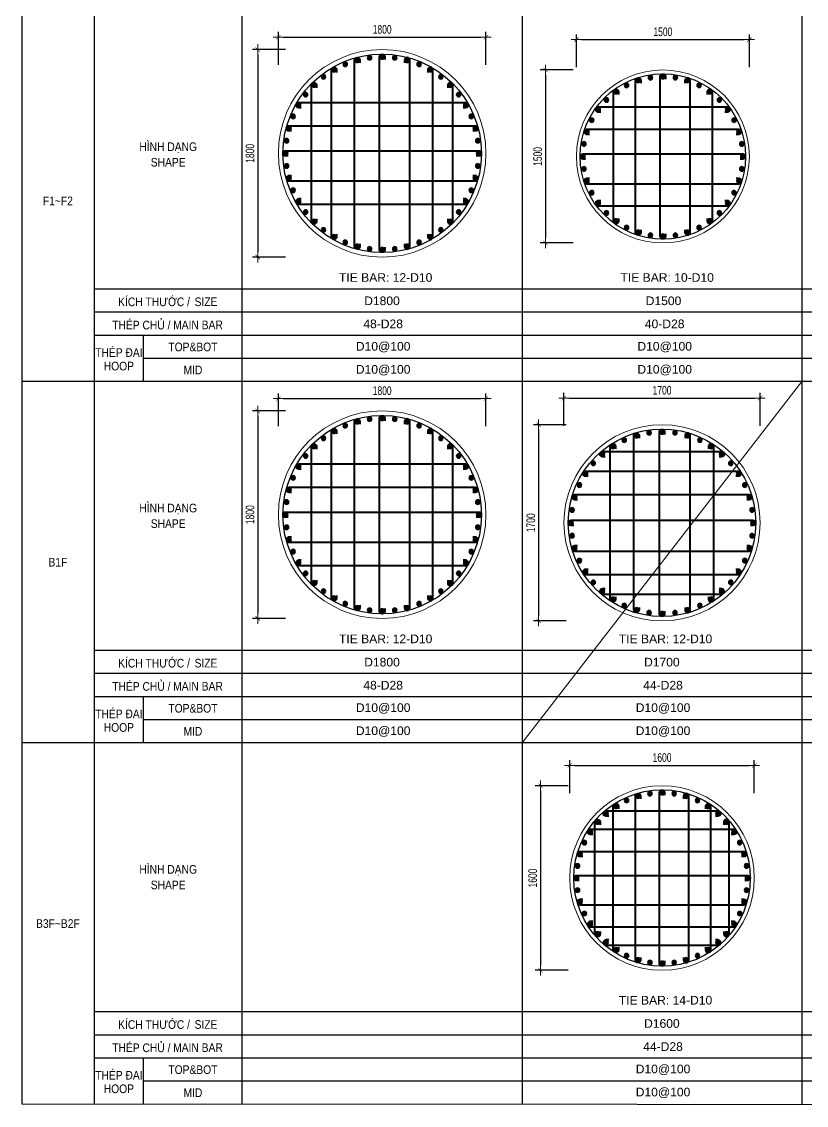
# Model space of a CAD drawing. Header units: millimetres. Extents: x 49323 to 406889, y -6102 to 181761.
# Drawn here: x 330466 to 337268, y 67981 to 77375 of the extents above; entities that cross this region are included whole.
import ezdxf
from ezdxf.enums import TextEntityAlignment as Align

# ---------------------------------------------------------------- set-up
doc = ezdxf.new("R2010")
doc.units = ezdxf.units.MM
doc.linetypes.add('CENTER2', pattern=[1.125, 0.75, -0.125, 0.125, -0.125])
doc.layers.get('Defpoints').update_dxf_attribs({"color": 151, "lineweight": 9})
for name, color, linetype in [('2', 2, 'Continuous'), ('A-ANNO-LEAD', 4, 'Continuous'), ('CEN', 1, 'CENTER2'), ('STL', 3, 'Continuous'), ('TIT1', 3, 'Continuous')]:
    doc.layers.add(name, color=color, linetype=linetype)
for name, color, linetype, lineweight in [('NDC_S_CONTINUOUS', 3, 'Continuous', 20), ('NDC_S_DIM', 1, 'Continuous', 15), ('NDC_S_STIRRUP', 4, 'Continuous', 40), ('NDC_S_VN TEXT', 7, 'Continuous', 20)]:
    doc.layers.add(name, color=color, linetype=linetype, lineweight=lineweight)
doc.styles.add('NDC_ARIAL', font='arial.ttf', dxfattribs={"width": 0.85})
doc.styles.add('NDC_DIM', font='', dxfattribs={"width": 0.75})
doc.styles.get('NDC_DIM').set_extended_font_data('Dotum')
doc.dimstyles.new('NDC_dim_30', dxfattribs={"dimscale": 30, "dimtxt": 2.5, "dimasz": 1.5, "dimexe": 1.5, "dimexo": 2.5, "dimgap": 1, "dimtad": 1, "dimdec": 0, "dimzin": 0, "dimdsep": 46, "dimtxsty": 'NDC_DIM', "dimblk": 'DIMMARK', "dimcen": 0.09, "dimdle": 1.2, "dimclrd": 1, "dimclre": 1, "dimclrt": 3, "dimadec": 0, "dimazin": 0, "dimtfac": 1, "dimtdec": 0, "dimtix": 1, "dimtofl": 0, "dimtmove": 0, "dimatfit": 3, "dimfxl": 8, "dimfxlon": 1, "dimtolj": 1, "dimtzin": 0, "dimarcsym": 0})

# ---------------------------------------------------------------- blocks, each defined once
blk = doc.blocks.new('8')
at = {"layer": '2'}
blk.add_hatch(color=256, dxfattribs=at).paths.add_polyline_path([(20, 0, 0.386127), (1.9, 19.9), (-1.9, 19.9, 0.386127), (-20, 0, 1)])
blk.add_circle((0, 0), 20, dxfattribs=at)
blk = doc.blocks.new('5')
at = {"layer": 'CEN', "rotation": 180}
blk.add_blockref('8', (0, 0), dxfattribs=at)
blk = doc.blocks.new('*U1762')
at = {"layer": 'STL', "xscale": -1}
blk.add_blockref('5', (0, 0), dxfattribs=at)
blk = doc.blocks.new('*U1763')
at = {"layer": 'NDC_S_DIM', "color": 0, "linetype": 'ByBlock', "lineweight": -2, "transparency": 16777216}
for p, rotation in [((295923.5, 68655.5), 14.99999999999997), ((296030.7, 68676.8), 7.500000000000014), ((296248.9, 68676.8), 352.5000000000001), ((296356.1, 68655.5), 345), ((295722, 68572), 29.99999999999999), ((295820, 68620.4), 22.5), ((296459.6, 68620.4), 337.4999999999999), ((296557.6, 68572), 330.0000000000001), ((295631.1, 68511.3), 37.50000000000001), ((296648.5, 68511.3), 322.4999999999999), ((295548.9, 68439.2), 45.00000000000001), ((296730.7, 68439.2), 315), ((295476.8, 68357), 52.49999999999999), ((296802.7, 68357), 307.5), ((295416.1, 68266.2), 59.99999999999999), ((296863.5, 68266.2), 299.9999999999999), ((295367.8, 68168.1), 67.5), ((296911.8, 68168.1), 292.5000000000001), ((295332.6, 68064.6), 74.99999999999999), ((296946.9, 68064.6), 285), ((295311.3, 67957.4), 82.50000000000001), ((296968.3, 67957.4), 277.5), ((295304.2, 67848.4), 90), ((296975.4, 67848.4), 270), ((295311.3, 67739.3), 97.5), ((296968.3, 67739.3), 262.5), ((295332.6, 67632.1), 105), ((296946.9, 67632.1), 255), ((295367.8, 67528.6), 112.5), ((296911.8, 67528.6), 247.5), ((295416.1, 67430.5), 120), ((296863.5, 67430.5), 240), ((295476.8, 67339.7), 127.5), ((296802.7, 67339.7), 232.5), ((295548.9, 67257.5), 135), ((296730.7, 67257.5), 225), ((295631.1, 67185.4), 142.5), ((296648.5, 67185.4), 217.5), ((295722, 67124.7), 150), ((295820, 67076.3), 157.5), ((296459.6, 67076.3), 202.4999999999999), ((296557.6, 67124.7), 210), ((295923.5, 67041.2), 165.0000000000001), ((296030.7, 67019.9), 172.5000000000001), ((296139.8, 67012.7), 180), ((296248.9, 67019.9), 187.4999999999999), ((296356.1, 67041.2), 194.9999999999999)]:
    blk.add_blockref('*U1762', p, dxfattribs=dict(at, rotation=rotation))
blk.add_blockref('*U1762', (296139.8, 68684), dxfattribs=at)
blk = doc.blocks.new('DIMMARK')
at = {"layer": 'NDC_S_DIM', "color": 1}
blk.add_line((-1.5, 0), (1, 0), dxfattribs=at)
at = {"layer": 'NDC_S_DIM', "color": 2, "const_width": 0.1}
blk.add_lwpolyline([(-0.42, -0.42), (0.42, 0.42)], dxfattribs=at)
blk = doc.blocks.new('*D1909')
at = {"layer": 'Defpoints', "color": 0, "ltscale": 40, "transparency": 16777216}
for p in [(334491.3, 74108.2), (332691.3, 73101.3), (334491.3, 73101.3)]:
    blk.add_point(p, dxfattribs=at)
at = {"layer": 'NDC_S_DIM', "color": 1, "lineweight": -2, "ltscale": 40, "transparency": 16777216}
for p, q in [((332691.3, 73868.2), (332691.3, 74153.2)), ((334491.3, 73868.2), (334491.3, 74153.2)), ((332736.3, 74108.2), (334446.3, 74108.2))]:
    blk.add_line(p, q, dxfattribs=at)
at = {"layer": 'NDC_S_DIM', "color": 1, "lineweight": -2, "ltscale": 40, "transparency": 16777216, "xscale": 45, "yscale": 45, "zscale": 45, "rotation": 180}
blk.add_blockref('DIMMARK', (332691.3, 74108.2), dxfattribs=at)
at = {"layer": 'NDC_S_DIM', "color": 1, "lineweight": -2, "ltscale": 40, "transparency": 16777216, "xscale": 45, "yscale": 45, "zscale": 45}
blk.add_blockref('DIMMARK', (334491.3, 74108.2), dxfattribs=at)
at = {"layer": 'NDC_S_DIM', "color": 3, "ltscale": 40, "transparency": 16777216, "insert": (333591.3, 74175.7), "char_height": 75, "attachment_point": 5, "style": 'NDC_DIM'}
blk.add_mtext('\\A1;1800', dxfattribs=at)
blk = doc.blocks.new('*D1910')
at = {"layer": 'Defpoints', "color": 0, "ltscale": 40, "transparency": 16777216}
for p in [(333591.3, 74001.3), (332513.3, 72201.3), (333591.3, 72201.3)]:
    blk.add_point(p, dxfattribs=at)
at = {"layer": 'NDC_S_DIM', "color": 1, "lineweight": -2, "ltscale": 40, "transparency": 16777216}
for p, q in [((332753.3, 74001.3), (332468.3, 74001.3)), ((332513.3, 73956.3), (332513.3, 72246.3)), ((332753.3, 72201.3), (332468.3, 72201.3))]:
    blk.add_line(p, q, dxfattribs=at)
at = {"layer": 'NDC_S_DIM', "color": 1, "lineweight": -2, "ltscale": 40, "transparency": 16777216, "xscale": 45, "yscale": 45, "zscale": 45}
for p, rotation in [((332513.3, 74001.3), 90), ((332513.3, 72201.3), 270)]:
    blk.add_blockref('DIMMARK', p, dxfattribs=dict(at, rotation=rotation))
at = {"layer": 'NDC_S_DIM', "color": 3, "ltscale": 40, "transparency": 16777216, "insert": (332445.7, 73101.3), "char_height": 75, "attachment_point": 5, "rotation": 90, "style": 'NDC_DIM'}
blk.add_mtext('\\A1;1800', dxfattribs=at)
blk = doc.blocks.new('*U1753')
at = {"layer": 'STL', "xscale": -1}
blk.add_blockref('5', (0, 0), dxfattribs=at)
blk = doc.blocks.new('*U1754')
at = {"layer": 'NDC_S_DIM', "color": 0, "linetype": 'ByBlock', "lineweight": -2, "transparency": 16777216}
for p, rotation in [((295923.5, 68655.5), 14.99999999999997), ((296030.7, 68676.8), 7.500000000000014), ((296248.9, 68676.8), 352.5000000000001), ((296356.1, 68655.5), 345), ((295722, 68572), 29.99999999999999), ((295820, 68620.4), 22.5), ((296459.6, 68620.4), 337.4999999999999), ((296557.6, 68572), 330.0000000000001), ((295631.1, 68511.3), 37.50000000000001), ((296648.5, 68511.3), 322.4999999999999), ((295548.9, 68439.2), 45.00000000000001), ((296730.7, 68439.2), 315), ((295476.8, 68357), 52.49999999999999), ((296802.7, 68357), 307.5), ((295416.1, 68266.2), 59.99999999999999), ((296863.5, 68266.2), 299.9999999999999), ((295367.8, 68168.1), 67.5), ((296911.8, 68168.1), 292.5000000000001), ((295332.6, 68064.6), 74.99999999999999), ((296946.9, 68064.6), 285), ((295311.3, 67957.4), 82.50000000000001), ((296968.3, 67957.4), 277.5), ((295304.2, 67848.4), 90), ((296975.4, 67848.4), 270), ((295311.3, 67739.3), 97.5), ((296968.3, 67739.3), 262.5), ((295332.6, 67632.1), 105), ((296946.9, 67632.1), 255), ((295367.8, 67528.6), 112.5), ((296911.8, 67528.6), 247.5), ((295416.1, 67430.5), 120), ((296863.5, 67430.5), 240), ((295476.8, 67339.7), 127.5), ((296802.7, 67339.7), 232.5), ((295548.9, 67257.5), 135), ((296730.7, 67257.5), 225), ((295631.1, 67185.4), 142.5), ((296648.5, 67185.4), 217.5), ((295722, 67124.7), 150), ((295820, 67076.3), 157.5), ((296459.6, 67076.3), 202.4999999999999), ((296557.6, 67124.7), 210), ((295923.5, 67041.2), 165.0000000000001), ((296030.7, 67019.9), 172.5000000000001), ((296139.8, 67012.7), 180), ((296248.9, 67019.9), 187.4999999999999), ((296356.1, 67041.2), 194.9999999999999)]:
    blk.add_blockref('*U1753', p, dxfattribs=dict(at, rotation=rotation))
blk.add_blockref('*U1753', (296139.8, 68684), dxfattribs=at)
blk = doc.blocks.new('*D1871')
at = {"layer": 'Defpoints', "color": 0, "ltscale": 40, "transparency": 16777216}
for p in [(334491.3, 77240.9), (332691.3, 76234), (334491.3, 76234)]:
    blk.add_point(p, dxfattribs=at)
at = {"layer": 'NDC_S_DIM', "color": 1, "lineweight": -2, "ltscale": 40, "transparency": 16777216}
for p, q in [((332691.3, 77000.9), (332691.3, 77285.9)), ((332736.3, 77240.9), (334446.3, 77240.9)), ((334491.3, 77000.9), (334491.3, 77285.9))]:
    blk.add_line(p, q, dxfattribs=at)
at = {"layer": 'NDC_S_DIM', "color": 1, "lineweight": -2, "ltscale": 40, "transparency": 16777216, "xscale": 45, "yscale": 45, "zscale": 45, "rotation": 180}
blk.add_blockref('DIMMARK', (332691.3, 77240.9), dxfattribs=at)
at = {"layer": 'NDC_S_DIM', "color": 1, "lineweight": -2, "ltscale": 40, "transparency": 16777216, "xscale": 45, "yscale": 45, "zscale": 45}
blk.add_blockref('DIMMARK', (334491.3, 77240.9), dxfattribs=at)
at = {"layer": 'NDC_S_DIM', "color": 3, "ltscale": 40, "transparency": 16777216, "insert": (333591.3, 77308.4), "char_height": 75, "attachment_point": 5, "style": 'NDC_DIM'}
blk.add_mtext('\\A1;1800', dxfattribs=at)
blk = doc.blocks.new('*D1872')
at = {"layer": 'Defpoints', "color": 0, "ltscale": 40, "transparency": 16777216}
for p in [(333591.3, 77134), (332513.3, 75334), (333591.3, 75334)]:
    blk.add_point(p, dxfattribs=at)
at = {"layer": 'NDC_S_DIM', "color": 1, "lineweight": -2, "ltscale": 40, "transparency": 16777216}
for p, q in [((332753.3, 77134), (332468.3, 77134)), ((332513.3, 77089), (332513.3, 75379)), ((332753.3, 75334), (332468.3, 75334))]:
    blk.add_line(p, q, dxfattribs=at)
at = {"layer": 'NDC_S_DIM', "color": 1, "lineweight": -2, "ltscale": 40, "transparency": 16777216, "xscale": 45, "yscale": 45, "zscale": 45}
for p, rotation in [((332513.3, 77134), 90), ((332513.3, 75334), 270)]:
    blk.add_blockref('DIMMARK', p, dxfattribs=dict(at, rotation=rotation))
at = {"layer": 'NDC_S_DIM', "color": 3, "ltscale": 40, "transparency": 16777216, "insert": (332445.7, 76234), "char_height": 75, "attachment_point": 5, "rotation": 90, "style": 'NDC_DIM'}
blk.add_mtext('\\A1;1800', dxfattribs=at)
blk = doc.blocks.new('*U1757')
at = {"layer": 'STL', "xscale": -1}
blk.add_blockref('5', (0, 0), dxfattribs=at)
blk = doc.blocks.new('*U1758')
at = {"layer": 'NDC_S_DIM', "color": 0, "linetype": 'ByBlock', "lineweight": -2, "transparency": 16777216}
for p, rotation in [((295812.5, 68565), 24.54545454545454), ((295917.8, 68604.3), 16.36363636363635), ((296027.7, 68628.1), 8.181818181818157), ((296251.9, 68628.1), 351.8181818181818), ((296361.7, 68604.3), 343.6363636363637), ((296467.1, 68565), 335.4545454545455), ((295713.9, 68511.1), 32.72727272727273), ((296565.7, 68511.1), 327.2727272727273), ((295623.9, 68443.7), 40.90909090909091), ((296655.7, 68443.7), 319.0909090909091), ((295477, 68274.3), 57.27272727272729), ((295544.4, 68364.3), 49.09090909090909), ((296735.2, 68364.3), 310.9090909090909), ((296802.5, 68274.3), 302.7272727272727), ((295423.2, 68175.6), 65.45454545454547), ((296856.4, 68175.6), 294.5454545454546), ((295383.9, 68070.3), 73.63636363636364), ((296895.7, 68070.3), 286.3636363636364), ((295360, 67960.5), 81.81818181818183), ((296919.6, 67960.5), 278.1818181818182), ((295352, 67848.4), 90), ((296927.6, 67848.4), 270), ((295360, 67736.2), 98.18181818181817), ((296919.6, 67736.2), 261.8181818181818), ((295383.9, 67626.4), 106.3636363636363), ((296895.7, 67626.4), 253.6363636363637), ((295423.2, 67521.1), 114.5454545454546), ((296856.4, 67521.1), 245.4545454545455), ((295477, 67422.4), 122.7272727272727), ((295544.4, 67332.4), 130.9090909090909), ((296735.2, 67332.4), 229.0909090909092), ((296802.5, 67422.4), 237.2727272727273), ((295623.9, 67253), 139.0909090909091), ((296655.7, 67253), 220.9090909090909), ((295713.9, 67185.6), 147.2727272727273), ((296565.7, 67185.6), 212.7272727272727), ((295812.5, 67131.7), 155.4545454545455), ((295917.8, 67092.5), 163.6363636363637), ((296027.7, 67068.6), 171.8181818181818), ((296139.8, 67060.5), 180), ((296251.9, 67068.6), 188.1818181818181), ((296361.7, 67092.5), 196.3636363636363), ((296467.1, 67131.7), 204.5454545454546)]:
    blk.add_blockref('*U1757', p, dxfattribs=dict(at, rotation=rotation))
blk.add_blockref('*U1757', (296139.8, 68636.2), dxfattribs=at)
blk = doc.blocks.new('*D1877')
at = {"layer": 'Defpoints', "color": 0, "ltscale": 40, "transparency": 16777216}
for p in [(336867.4, 74111.8), (335167.4, 73030.9), (336867.4, 73030.9)]:
    blk.add_point(p, dxfattribs=at)
at = {"layer": 'NDC_S_DIM', "color": 1, "lineweight": -2, "ltscale": 40, "transparency": 16777216}
for p, q in [((335167.4, 73871.8), (335167.4, 74156.8)), ((336867.4, 73871.8), (336867.4, 74156.8)), ((335212.4, 74111.8), (336822.4, 74111.8))]:
    blk.add_line(p, q, dxfattribs=at)
at = {"layer": 'NDC_S_DIM', "color": 1, "lineweight": -2, "ltscale": 40, "transparency": 16777216, "xscale": 45, "yscale": 45, "zscale": 45, "rotation": 180}
blk.add_blockref('DIMMARK', (335167.4, 74111.8), dxfattribs=at)
at = {"layer": 'NDC_S_DIM', "color": 1, "lineweight": -2, "ltscale": 40, "transparency": 16777216, "xscale": 45, "yscale": 45, "zscale": 45}
blk.add_blockref('DIMMARK', (336867.4, 74111.8), dxfattribs=at)
at = {"layer": 'NDC_S_DIM', "color": 3, "ltscale": 40, "transparency": 16777216, "insert": (336017.4, 74179.4), "char_height": 75, "attachment_point": 5, "style": 'NDC_DIM'}
blk.add_mtext('\\A1;1700', dxfattribs=at)
blk = doc.blocks.new('*D1878')
at = {"layer": 'Defpoints', "color": 0, "ltscale": 40, "transparency": 16777216}
for p in [(336017.4, 73880.9), (334947.6, 72180.9), (336017.4, 72180.9)]:
    blk.add_point(p, dxfattribs=at)
at = {"layer": 'NDC_S_DIM', "color": 1, "lineweight": -2, "ltscale": 40, "transparency": 16777216}
for p, q in [((335187.6, 73880.9), (334902.6, 73880.9)), ((334947.6, 73835.9), (334947.6, 72225.9)), ((335187.6, 72180.9), (334902.6, 72180.9))]:
    blk.add_line(p, q, dxfattribs=at)
at = {"layer": 'NDC_S_DIM', "color": 1, "lineweight": -2, "ltscale": 40, "transparency": 16777216, "xscale": 45, "yscale": 45, "zscale": 45}
for p, rotation in [((334947.6, 73880.9), 90), ((334947.6, 72180.9), 270)]:
    blk.add_blockref('DIMMARK', p, dxfattribs=dict(at, rotation=rotation))
at = {"layer": 'NDC_S_DIM', "color": 3, "ltscale": 40, "transparency": 16777216, "insert": (334880.1, 73030.9), "char_height": 75, "attachment_point": 5, "rotation": 90, "style": 'NDC_DIM'}
blk.add_mtext('\\A1;1700', dxfattribs=at)
blk = doc.blocks.new('*U1744')
at = {"layer": 'STL', "xscale": -1}
blk.add_blockref('5', (0, 0), dxfattribs=at)
blk = doc.blocks.new('*U1759')
at = {"layer": 'NDC_S_DIM', "color": 0, "linetype": 'ByBlock', "lineweight": -2, "transparency": 16777216}
for p, rotation in [((295825.5, 68465.1), 27.00000000000001), ((295925.9, 68506.7), 18.00000000000001), ((296031.5, 68532), 8.999999999999943), ((296248.1, 68532), 351.0000000000001), ((296353.7, 68506.7), 342.0000000000001), ((296454, 68465.1), 333), ((295732.9, 68408.3), 36), ((296546.6, 68408.3), 324), ((295650.3, 68337.8), 45.00000000000001), ((296629.2, 68337.8), 315), ((295579.8, 68255.2), 54), ((296699.8, 68255.2), 306), ((295523, 68162.6), 63), ((296756.5, 68162.6), 297), ((295481.5, 68062.3), 72), ((296798.1, 68062.3), 288), ((295456.1, 67956.6), 81), ((296823.5, 67956.6), 279), ((295447.6, 67848.4), 90), ((296832, 67848.4), 270), ((295456.1, 67740.1), 99.00000000000001), ((296823.5, 67740.1), 261), ((295481.5, 67634.5), 108), ((296798.1, 67634.5), 252), ((295523, 67534.1), 117), ((296756.5, 67534.1), 243), ((295579.8, 67441.5), 126), ((296699.8, 67441.5), 234), ((295650.3, 67358.9), 135), ((296629.2, 67358.9), 225.0000000000001), ((295732.9, 67288.4), 144), ((296546.6, 67288.4), 216), ((295825.5, 67231.6), 153), ((295925.9, 67190), 162.0000000000001), ((296031.5, 67164.7), 171), ((296139.8, 67156.2), 180), ((296248.1, 67164.7), 189), ((296353.7, 67190), 197.9999999999999), ((296454, 67231.6), 207)]:
    blk.add_blockref('*U1744', p, dxfattribs=dict(at, rotation=rotation))
blk.add_blockref('*U1744', (296139.8, 68540.5), dxfattribs=at)
blk = doc.blocks.new('*D1901')
at = {"layer": 'Defpoints', "color": 0, "ltscale": 40, "transparency": 16777216}
for p in [(336774.6, 77219.7), (335274.6, 76207), (336774.6, 76207)]:
    blk.add_point(p, dxfattribs=at)
at = {"layer": 'NDC_S_DIM', "color": 1, "lineweight": -2, "ltscale": 40, "transparency": 16777216}
for p, q in [((335274.6, 76979.7), (335274.6, 77264.7)), ((336774.6, 76979.7), (336774.6, 77264.7)), ((335319.6, 77219.7), (336729.6, 77219.7))]:
    blk.add_line(p, q, dxfattribs=at)
at = {"layer": 'NDC_S_DIM', "color": 1, "lineweight": -2, "ltscale": 40, "transparency": 16777216, "xscale": 45, "yscale": 45, "zscale": 45, "rotation": 180}
blk.add_blockref('DIMMARK', (335274.6, 77219.7), dxfattribs=at)
at = {"layer": 'NDC_S_DIM', "color": 1, "lineweight": -2, "ltscale": 40, "transparency": 16777216, "xscale": 45, "yscale": 45, "zscale": 45}
blk.add_blockref('DIMMARK', (336774.6, 77219.7), dxfattribs=at)
at = {"layer": 'NDC_S_DIM', "color": 3, "ltscale": 40, "transparency": 16777216, "insert": (336024.6, 77287.3), "char_height": 75, "attachment_point": 5, "style": 'NDC_DIM'}
blk.add_mtext('\\A1;1500', dxfattribs=at)
blk = doc.blocks.new('*D1902')
at = {"layer": 'Defpoints', "color": 0, "ltscale": 40, "transparency": 16777216}
for p in [(336024.6, 76957), (335007.2, 75457), (336024.6, 75457)]:
    blk.add_point(p, dxfattribs=at)
at = {"layer": 'NDC_S_DIM', "color": 1, "lineweight": -2, "ltscale": 40, "transparency": 16777216}
for p, q in [((335247.2, 76957), (334962.2, 76957)), ((335007.2, 76912), (335007.2, 75502)), ((335247.2, 75457), (334962.2, 75457))]:
    blk.add_line(p, q, dxfattribs=at)
at = {"layer": 'NDC_S_DIM', "color": 1, "lineweight": -2, "ltscale": 40, "transparency": 16777216, "xscale": 45, "yscale": 45, "zscale": 45}
for p, rotation in [((335007.2, 76957), 90), ((335007.2, 75457), 270)]:
    blk.add_blockref('DIMMARK', p, dxfattribs=dict(at, rotation=rotation))
at = {"layer": 'NDC_S_DIM', "color": 3, "ltscale": 40, "transparency": 16777216, "insert": (334939.7, 76207), "char_height": 75, "attachment_point": 5, "rotation": 90, "style": 'NDC_DIM'}
blk.add_mtext('\\A1;1500', dxfattribs=at)
blk = doc.blocks.new('*U2056')
at = {"layer": 'STL', "xscale": -1}
blk.add_blockref('5', (0, 0), dxfattribs=at)
blk = doc.blocks.new('*U2057')
at = {"layer": 'NDC_S_DIM', "color": 0, "linetype": 'ByBlock', "lineweight": -2, "transparency": 16777216}
for p, rotation in [((295931.3, 68558.4), 16.36363636363635), ((296034.5, 68580.8), 8.181818181818112), ((296245.1, 68580.8), 351.8181818181819), ((296348.3, 68558.4), 343.6363636363637), ((295739.7, 68470.9), 32.72727272727273), ((295832.4, 68521.5), 24.54545454545455), ((296447.2, 68521.5), 335.4545454545455), ((296539.9, 68470.9), 327.2727272727273), ((295655.2, 68407.6), 40.90909090909091), ((296624.4, 68407.6), 319.0909090909092), ((295580.5, 68332.9), 49.09090909090912), ((296699, 68332.9), 310.9090909090909), ((295517.3, 68248.4), 57.27272727272731), ((296762.3, 68248.4), 302.7272727272727), ((295466.7, 68155.8), 65.45454545454547), ((296812.9, 68155.8), 294.5454545454546), ((295429.8, 68056.8), 73.63636363636364), ((296849.8, 68056.8), 286.3636363636364), ((295407.3, 67953.7), 81.81818181818183), ((296872.3, 67953.7), 278.1818181818182), ((295399.8, 67848.4), 90), ((296879.8, 67848.4), 270), ((295407.3, 67743), 98.1818181818182), ((296872.3, 67743), 261.8181818181818), ((295429.8, 67639.9), 106.3636363636363), ((296849.8, 67639.9), 253.6363636363637), ((295466.7, 67540.9), 114.5454545454546), ((296812.9, 67540.9), 245.4545454545454), ((295517.3, 67448.3), 122.7272727272727), ((296762.3, 67448.3), 237.2727272727273), ((295580.5, 67363.8), 130.9090909090909), ((296699, 67363.8), 229.0909090909092), ((295655.2, 67289.1), 139.0909090909091), ((296624.4, 67289.1), 220.9090909090909), ((295739.7, 67225.8), 147.2727272727273), ((295832.4, 67175.2), 155.4545454545455), ((296447.2, 67175.2), 204.5454545454546), ((296539.9, 67225.8), 212.7272727272727), ((295931.3, 67138.3), 163.6363636363637), ((296034.5, 67115.9), 171.8181818181819), ((296139.8, 67108.4), 180), ((296245.1, 67115.9), 188.1818181818181), ((296348.3, 67138.3), 196.3636363636364)]:
    blk.add_blockref('*U2056', p, dxfattribs=dict(at, rotation=rotation))
blk.add_blockref('*U2056', (296139.8, 68588.4), dxfattribs=at)
blk = doc.blocks.new('*D2058')
at = {"layer": 'Defpoints', "color": 0, "ltscale": 40, "transparency": 16777216}
for p in [(336817.4, 70928), (335217.4, 69951.2), (336817.4, 69951.2)]:
    blk.add_point(p, dxfattribs=at)
at = {"layer": 'NDC_S_DIM', "color": 1, "lineweight": -2, "ltscale": 40, "transparency": 16777216}
for p, q in [((335217.4, 70688), (335217.4, 70973)), ((336817.4, 70688), (336817.4, 70973)), ((335262.4, 70928), (336772.4, 70928))]:
    blk.add_line(p, q, dxfattribs=at)
at = {"layer": 'NDC_S_DIM', "color": 1, "lineweight": -2, "ltscale": 40, "transparency": 16777216, "xscale": 45, "yscale": 45, "zscale": 45, "rotation": 180}
blk.add_blockref('DIMMARK', (335217.4, 70928), dxfattribs=at)
at = {"layer": 'NDC_S_DIM', "color": 1, "lineweight": -2, "ltscale": 40, "transparency": 16777216, "xscale": 45, "yscale": 45, "zscale": 45}
blk.add_blockref('DIMMARK', (336817.4, 70928), dxfattribs=at)
at = {"layer": 'NDC_S_DIM', "color": 3, "ltscale": 40, "transparency": 16777216, "insert": (336017.4, 70995.6), "char_height": 75, "attachment_point": 5, "style": 'NDC_DIM'}
blk.add_mtext('\\A1;1600', dxfattribs=at)
blk = doc.blocks.new('*D2059')
at = {"layer": 'Defpoints', "color": 0, "ltscale": 40, "transparency": 16777216}
for p in [(336017.4, 70751.2), (334963.9, 69151.2), (336017.4, 69151.2)]:
    blk.add_point(p, dxfattribs=at)
at = {"layer": 'NDC_S_DIM', "color": 1, "lineweight": -2, "ltscale": 40, "transparency": 16777216}
for p, q in [((335203.9, 70751.2), (334918.9, 70751.2)), ((334963.9, 70706.2), (334963.9, 69196.2)), ((335203.9, 69151.2), (334918.9, 69151.2))]:
    blk.add_line(p, q, dxfattribs=at)
at = {"layer": 'NDC_S_DIM', "color": 1, "lineweight": -2, "ltscale": 40, "transparency": 16777216, "xscale": 45, "yscale": 45, "zscale": 45}
for p, rotation in [((334963.9, 70751.2), 90), ((334963.9, 69151.2), 270)]:
    blk.add_blockref('DIMMARK', p, dxfattribs=dict(at, rotation=rotation))
at = {"layer": 'NDC_S_DIM', "color": 3, "ltscale": 40, "transparency": 16777216, "insert": (334896.3, 69951.2), "char_height": 75, "attachment_point": 5, "rotation": 90, "style": 'NDC_DIM'}
blk.add_mtext('\\A1;1600', dxfattribs=at)

msp = doc.modelspace()

# ---------------------------------------------------------------- linework, layer by layer
at = {"layer": 'A-ANNO-LEAD'}
msp.add_lwpolyline([(330466.4, 67994), (351801.4, 67980.8), (351801.4, 84600.8), (330466.4, 84614)], close=True, dxfattribs=at)
at = {"layer": 'Defpoints', "ltscale": 40}
msp.add_line((334804.3, 71123.2), (337230.4, 74255.9), dxfattribs=at)
at = {"layer": 'NDC_S_CONTINUOUS', "ltscale": 70}
for centre, radius in [((333591.3, 76234), 900), ((336024.6, 76207), 750), ((333591.3, 73101.3), 900), ((336017.4, 73030.9), 850), ((336017.4, 69951.2), 800)]:
    msp.add_circle(centre, radius, dxfattribs=at)
at = {"layer": 'NDC_S_STIRRUP'}
for points in [[(333397.5, 75449), (333397.5, 75426.8, -1), (333352.5, 75426.8), (333352.5, 77041.1, -1), (333397.5, 77041.1), (333397.5, 77019)], [(333613.8, 75420.5), (333613.8, 75398.3, -1), (333568.8, 75398.3), (333568.8, 77069.6, -1), (333613.8, 77069.6), (333613.8, 77047.5)], [(333785.1, 75449), (333785.1, 75426.8, 1), (333830.1, 75426.8), (333830.1, 77041.1, 1), (333785.1, 77041.1), (333785.1, 77019)], [(333196, 75532.4), (333196, 75510.3, -1), (333151, 75510.3), (333151, 76957.6, -1), (333196, 76957.6), (333196, 76935.5)], [(333986.6, 75532.4), (333986.6, 75510.3, 1), (334031.6, 75510.3), (334031.6, 76957.6, 1), (333986.6, 76957.6), (333986.6, 76935.5)], [(335833.2, 75570.8), (335833.2, 75548.7, -1), (335788.2, 75548.7), (335788.2, 76865.3, -1), (335833.2, 76865.3), (335833.2, 76843.2)], [(336047.1, 75537), (336047.1, 75514.8, -1), (336002.1, 75514.8), (336002.1, 76899.2, -1), (336047.1, 76899.2), (336047.1, 76877.1)], [(336216, 75570.8), (336216, 75548.7, 1), (336261, 75548.7), (336261, 76865.3, 1), (336216, 76865.3), (336216, 76843.2)], [(333022.9, 75665.2), (333022.9, 75643.1, -1), (332977.9, 75643.1), (332977.9, 76824.8, -1), (333022.9, 76824.8), (333022.9, 76802.7)], [(334159.7, 75665.2), (334159.7, 75643.1, 1), (334204.7, 75643.1), (334204.7, 76824.8, 1), (334159.7, 76824.8), (334159.7, 76802.7)], [(335640.2, 75669.2), (335640.2, 75647, -1), (335595.2, 75647), (335595.2, 76767, -1), (335640.2, 76767), (335640.2, 76744.9)], [(336408.9, 75669.2), (336408.9, 75647, 1), (336454, 75647), (336454, 76767, 1), (336408.9, 76767), (336408.9, 76744.9)], [(332889.8, 76629.3), (332867.6, 76629.3, -1), (332867.6, 76674.3), (334315, 76674.3, -1), (334315, 76629.3), (334292.8, 76629.3)], [(335486.7, 76591.4), (335464.6, 76591.4, -1), (335464.6, 76636.4), (336584.6, 76636.4, -1), (336584.6, 76591.4), (336562.4, 76591.4)], [(332806.3, 76427.7), (332784.1, 76427.7, -1), (332784.1, 76472.8), (334398.4, 76472.8, -1), (334398.4, 76427.7), (334376.3, 76427.7)], [(335388.4, 76398.4), (335366.3, 76398.4, -1), (335366.3, 76443.4), (336682.9, 76443.4, -1), (336682.9, 76398.4), (336660.8, 76398.4)], [(332777.8, 76211.5), (332755.7, 76211.5, -1), (332755.7, 76256.5), (334426.9, 76256.5, -1), (334426.9, 76211.5), (334404.8, 76211.5)], [(335354.5, 76184.5), (335332.4, 76184.5, -1), (335332.4, 76229.5), (336716.8, 76229.5, -1), (336716.8, 76184.5), (336694.6, 76184.5)], [(332806.3, 76040.2), (332784.1, 76040.2, 1), (332784.1, 75995.2), (334398.4, 75995.2, 1), (334398.4, 76040.2), (334376.3, 76040.2)], [(335388.4, 76015.6), (335366.3, 76015.6, 1), (335366.3, 75970.6), (336682.9, 75970.6, 1), (336682.9, 76015.6), (336660.8, 76015.6)], [(332889.8, 75838.7), (332867.6, 75838.7, 1), (332867.6, 75793.6), (334315, 75793.6, 1), (334315, 75838.7), (334292.8, 75838.7)], [(335486.7, 75822.7), (335464.6, 75822.7, 1), (335464.6, 75777.6), (336584.6, 75777.6, 1), (336584.6, 75822.7), (336562.4, 75822.7)], [(333613.8, 72287.8), (333613.8, 72265.6, -1), (333568.8, 72265.6), (333568.8, 73936.9, -1), (333613.8, 73936.9), (333613.8, 73914.8)], [(333196, 72399.7), (333196, 72377.6, -1), (333151, 72377.6), (333151, 73824.9, -1), (333196, 73824.9), (333196, 73802.8)], [(333397.5, 72316.3), (333397.5, 72294.1, -1), (333352.5, 72294.1), (333352.5, 73908.4, -1), (333397.5, 73908.4), (333397.5, 73886.3)], [(333785.1, 72316.3), (333785.1, 72294.1, 1), (333830.1, 72294.1), (333830.1, 73908.4, 1), (333785.1, 73908.4), (333785.1, 73886.3)], [(333986.6, 72399.7), (333986.6, 72377.6, 1), (334031.6, 72377.6), (334031.6, 73824.9, 1), (333986.6, 73824.9), (333986.6, 73802.8)], [(335817.9, 72297.1), (335817.9, 72275, -1), (335772.9, 72275), (335772.9, 73786.8, -1), (335817.9, 73786.8), (335817.9, 73764.7)], [(336039.9, 72265.2), (336039.9, 72243.1, -1), (335994.9, 72243.1), (335994.9, 73818.7, -1), (336039.9, 73818.7), (336039.9, 73796.6)], [(336216.8, 72297.1), (336216.8, 72275, 1), (336261.9, 72275), (336261.9, 73786.8, 1), (336216.8, 73786.8), (336216.8, 73764.7)], [(333022.9, 72532.5), (333022.9, 72510.4, -1), (332977.9, 72510.4), (332977.9, 73692.1, -1), (333022.9, 73692.1), (333022.9, 73670)], [(334159.7, 72532.5), (334159.7, 72510.4, 1), (334204.7, 72510.4), (334204.7, 73692.1, 1), (334159.7, 73692.1), (334159.7, 73670)], [(335614, 72390.3), (335614, 72368.1, -1), (335569, 72368.1), (335569, 73693.6, -1), (335614, 73693.6), (335614, 73671.5)], [(336420.8, 72390.3), (336420.8, 72368.1, 1), (336465.8, 72368.1), (336465.8, 73693.6, 1), (336420.8, 73693.6), (336420.8, 73671.5)], [(335523.6, 73603.8), (335501.5, 73603.8, -1), (335501.5, 73648.8), (336533.3, 73648.8, -1), (336533.3, 73603.8), (336511.2, 73603.8)], [(332889.8, 73496.6), (332867.6, 73496.6, -1), (332867.6, 73541.6), (334315, 73541.6, -1), (334315, 73496.6), (334292.8, 73496.6)], [(335376.8, 73434.3), (335354.6, 73434.3, -1), (335354.6, 73479.3), (336680.1, 73479.3, -1), (336680.1, 73434.3), (336658, 73434.3)], [(332806.3, 73295), (332784.1, 73295, -1), (332784.1, 73340.1), (334398.4, 73340.1, -1), (334398.4, 73295), (334376.3, 73295)], [(335283.6, 73230.3), (335261.5, 73230.3, -1), (335261.5, 73275.4), (336773.3, 73275.4, -1), (336773.3, 73230.3), (336751.2, 73230.3)], [(332777.8, 73078.8), (332755.7, 73078.8, -1), (332755.7, 73123.8), (334426.9, 73123.8, -1), (334426.9, 73078.8), (334404.8, 73078.8)], [(335251.7, 73008.4), (335229.6, 73008.4, -1), (335229.6, 73053.4), (336805.2, 73053.4, -1), (336805.2, 73008.4), (336783.1, 73008.4)], [(332806.3, 72907.5), (332784.1, 72907.5, 1), (332784.1, 72862.5), (334398.4, 72862.5, 1), (334398.4, 72907.5), (334376.3, 72907.5)], [(335283.6, 72831.5), (335261.5, 72831.5, 1), (335261.5, 72786.4), (336773.3, 72786.4, 1), (336773.3, 72831.5), (336751.2, 72831.5)], [(332889.8, 72706), (332867.6, 72706, 1), (332867.6, 72660.9), (334315, 72660.9, 1), (334315, 72706), (334292.8, 72706)], [(335376.8, 72627.5), (335354.6, 72627.5, 1), (335354.6, 72582.5), (336680.1, 72582.5, 1), (336680.1, 72627.5), (336658, 72627.5)], [(335523.6, 72458), (335501.5, 72458, 1), (335501.5, 72413), (336533.3, 72413, 1), (336533.3, 72458), (336511.2, 72458)], [(335831.4, 69263.3), (335831.4, 69241.2, -1), (335786.4, 69241.2), (335786.4, 70661.2, -1), (335831.4, 70661.2), (335831.4, 70639.1)], [(336039.9, 69233.3), (336039.9, 69211.2, -1), (335994.9, 69211.2), (335994.9, 70691.2, -1), (336039.9, 70691.2), (336039.9, 70669)], [(336203.4, 69263.3), (336203.4, 69241.2, 1), (336248.4, 69241.2), (336248.4, 70661.2, 1), (336203.4, 70661.2), (336203.4, 70639.1)], [(335639.8, 69350.8), (335639.8, 69328.7, -1), (335594.8, 69328.7), (335594.8, 70573.7, -1), (335639.8, 70573.7), (335639.8, 70551.6)], [(336395, 69350.8), (336395, 69328.7, 1), (336440, 69328.7), (336440, 70573.7, 1), (336395, 70573.7), (336395, 70551.6)], [(335554.9, 70487.9), (335532.8, 70487.9, -1), (335532.8, 70532.9), (336502, 70532.9, -1), (336502, 70487.9), (336479.8, 70487.9)], [(335417, 70328.7), (335394.9, 70328.7, -1), (335394.9, 70373.8), (336639.9, 70373.8, -1), (336639.9, 70328.7), (336617.8, 70328.7)], [(335480.6, 69488.7), (335480.6, 69466.6, -1), (335435.6, 69466.6), (335435.6, 70435.8, -1), (335480.6, 70435.8), (335480.6, 70413.6)], [(336554.1, 69488.7), (336554.1, 69466.6, 1), (336599.2, 69466.6), (336599.2, 70435.8, 1), (336554.1, 70435.8), (336554.1, 70413.6)], [(335329.5, 70137.2), (335307.4, 70137.2, -1), (335307.4, 70182.2), (336727.4, 70182.2, -1), (336727.4, 70137.2), (336705.3, 70137.2)], [(335299.5, 69928.7), (335277.4, 69928.7, -1), (335277.4, 69973.7), (336757.4, 69973.7, -1), (336757.4, 69928.7), (336735.2, 69928.7)], [(335329.5, 69765.2), (335307.4, 69765.2, 1), (335307.4, 69720.2), (336727.4, 69720.2, 1), (336727.4, 69765.2), (336705.3, 69765.2)], [(335417, 69573.6), (335394.9, 69573.6, 1), (335394.9, 69528.6), (336639.9, 69528.6, 1), (336639.9, 69573.6), (336617.8, 69573.6)], [(335554.9, 69414.4), (335532.8, 69414.4, 1), (335532.8, 69369.4), (336502, 69369.4, 1), (336502, 69414.4), (336479.8, 69414.4)]]:
    msp.add_lwpolyline(points, format="xyb", dxfattribs=at)
at = {"layer": 'NDC_S_STIRRUP', "lineweight": -2, "ltscale": 1000}
for centre, radius in [((333591.3, 76234), 860.6), ((336024.6, 76207), 717.2), ((333591.3, 73101.3), 860.6), ((336017.4, 73030.9), 812.8), ((336017.4, 69951.2), 765)]:
    msp.add_circle(centre, radius, dxfattribs=at)
at = {"layer": 'TIT1'}
for p, q in [((331094.3, 83894), (331094.3, 67994)), ((332378.2, 67994), (332378.2, 83894)), ((334804.3, 83894), (334804.3, 67994)), ((337230.4, 83894), (337230.4, 67994)), ((351801.4, 74255.9), (330466.4, 74255.9)), ((351801.4, 71123.2), (330466.4, 71123.2))]:
    msp.add_line(p, q, dxfattribs=at)
at = {"layer": 'TIT1', "color": 8}
for p, q in [((351801.4, 75055.9), (331094.3, 75055.9)), ((351801.4, 74855.9), (331094.3, 74855.9)), ((351801.4, 74655.9), (331094.3, 74655.9)), ((331523.5, 74255.9), (331523.5, 74655.9)), ((351801.4, 74455.9), (331523.5, 74455.9)), ((351801.4, 71923.2), (331094.3, 71923.2)), ((351801.4, 71723.2), (331094.3, 71723.2)), ((351801.4, 71523.2), (331094.3, 71523.2)), ((331523.5, 71123.2), (331523.5, 71523.2)), ((351801.4, 71323.2), (331523.5, 71323.2)), ((351801.4, 68790.4), (331094.3, 68790.4)), ((351801.4, 68590.4), (331094.3, 68590.4)), ((351801.4, 68390.4), (331094.3, 68390.4)), ((331523.5, 67990.4), (331523.5, 68390.4)), ((351801.4, 68190.4), (331523.5, 68190.4))]:
    msp.add_line(p, q, dxfattribs=at)

# ---------------------------------------------------------------- block references
at = {"layer": 'NDC_S_DIM'}
for name, p in [('*U1754', (37451.5, 8385.6)), ('*U1759', (39884.8, 8358.7)), ('*U1763', (37451.5, 5252.9)), ('*U1758', (39877.6, 5182.5)), ('*U2057', (39877.6, 2102.8))]:
    msp.add_blockref(name, p, dxfattribs=at)

# ---------------------------------------------------------------- texts
at = {"layer": 'NDC_S_VN TEXT', "style": 'NDC_ARIAL', "width": 0.85}
for s, p in [('HÌNH DẠNG', (331736.3, 76292.9)), ('KÍCH THƯỚC /', (331613.9, 74955.9)), ('THÉP CHỦ /', (331503.8, 74755.9)), ('THÉP ĐAI', (331309, 74516.9)), ('HÌNH DẠNG', (331736.3, 73160.2)), ('KÍCH THƯỚC /', (331613.9, 71823.2)), ('THÉP CHỦ /', (331503.8, 71623.2)), ('THÉP ĐAI', (331309, 71384.2)), ('HÌNH DẠNG', (331736.3, 70027.5)), ('KÍCH THƯỚC /', (331613.9, 68690.4)), ('THÉP CHỦ /', (331503.8, 68490.4)), ('THÉP ĐAI', (331309, 68251.5))]:
    msp.add_text(s, height=75, dxfattribs=at).set_placement(p, align=Align.MIDDLE)
at = {"layer": 'TIT1', "style": 'NDC_ARIAL', "width": 0.85}
for s, p in [('SHAPE', (331736.3, 76156.6)), ('F1~F2', (330780.4, 75822.2)), ('SIZE', (332064.4, 74947)), ('MAIN BAR', (331994.7, 74747)), ('TOP&BOT', (331950.9, 74555.9)), ('HOOP', (331309, 74389.6)), ('MID', (331950.9, 74355.9)), ('SHAPE', (331736.3, 73023.9)), ('B1F', (330780.4, 72689.5)), ('SIZE', (332064.4, 71814.3)), ('MAIN BAR', (331994.7, 71614.3)), ('TOP&BOT', (331950.9, 71423.2)), ('HOOP', (331309, 71256.9)), ('MID', (331950.9, 71223.2)), ('SHAPE', (331736.3, 69891.2)), ('B3F~B2F', (330780.4, 69556.8)), ('SIZE', (332064.4, 68681.6)), ('MAIN BAR', (331994.7, 68481.6)), ('TOP&BOT', (331950.9, 68290.4)), ('HOOP', (331309, 68124.2)), ('MID', (331950.9, 68090.4))]:
    msp.add_text(s, height=75, dxfattribs=at).set_placement(p, align=Align.MIDDLE)
at = {"layer": 'TIT1', "style": 'NDC_ARIAL'}
for s, p in [('TIE BAR: 12-D10', (333621.6, 75157.6)), ('TIE BAR: 10-D10', (336062.1, 75157.6)), ('D1800', (333589.8, 74955.7)), ('D1500', (336030.2, 74955.7)), ('48-D28', (333599.8, 74755.7)), ('40-D28', (336040.3, 74755.7)), ('D10@100', (333599.8, 74555.7)), ('D10@100', (336040.3, 74555.7)), ('D10@100', (333599.8, 74355.7)), ('D10@100', (336040.3, 74355.7)), ('TIE BAR: 12-D10', (333621.6, 72024.9)), ('TIE BAR: 12-D10', (336047.7, 72024.9)), ('D1800', (333589.8, 71823)), ('D1700', (336015.8, 71823)), ('48-D28', (333599.8, 71623)), ('44-D28', (336025.9, 71623)), ('D10@100', (333599.8, 71423)), ('D10@100', (336025.9, 71423)), ('D10@100', (333599.8, 71223)), ('D10@100', (336025.9, 71223)), ('TIE BAR: 14-D10', (336047.7, 68892.2)), ('D1600', (336015.9, 68690.3)), ('44-D28', (336025.9, 68490.3)), ('D10@100', (336025.9, 68290.3)), ('D10@100', (336025.9, 68090.3))]:
    msp.add_text(s, height=75, dxfattribs=at).set_placement(p, align=Align.MIDDLE)

# ---------------------------------------------------------------- dimensions: what is measured, and where the dimension line sits
at = {"layer": 'NDC_S_DIM', "ltscale": 40}
for base, p1, p2, picture, middle in [((334491.3, 77240.9), (332691.3, 76234), (334491.3, 76234), '*D1871', (333591.3, 77308.4)), ((336774.6, 77219.7), (335274.6, 76207), (336774.6, 76207), '*D1901', (336024.6, 77287.3)), ((334491.3, 74108.2), (332691.3, 73101.3), (334491.3, 73101.3), '*D1909', (333591.3, 74175.7)), ((336867.4, 74111.8), (335167.4, 73030.9), (336867.4, 73030.9), '*D1877', (336017.4, 74179.4)), ((336817.4, 70928), (335217.4, 69951.2), (336817.4, 69951.2), '*D2058', (336017.4, 70995.6))]:
    dim = msp.add_linear_dim(base=base, p1=p1, p2=p2, dimstyle='NDC_dim_30', dxfattribs=at)
    dim.commit()
    dim.dimension.update_dxf_attribs({"geometry": picture, "text_midpoint": middle})
for base, p1, p2, picture, middle in [((332513.3, 75334), (333591.3, 77134), (333591.3, 75334), '*D1872', (332445.7, 76234)), ((335007.2, 75457), (336024.6, 76957), (336024.6, 75457), '*D1902', (334939.7, 76207)), ((332513.3, 72201.3), (333591.3, 74001.3), (333591.3, 72201.3), '*D1910', (332445.7, 73101.3)), ((334947.6, 72180.9), (336017.4, 73880.9), (336017.4, 72180.9), '*D1878', (334880.1, 73030.9)), ((334963.9, 69151.2), (336017.4, 70751.2), (336017.4, 69151.2), '*D2059', (334896.3, 69951.2))]:
    dim = msp.add_linear_dim(base=base, p1=p1, p2=p2, angle=90, dimstyle='NDC_dim_30', dxfattribs=at)
    dim.commit()
    dim.dimension.update_dxf_attribs({"geometry": picture, "text_midpoint": middle})

doc.saveas('drawing.dxf')
